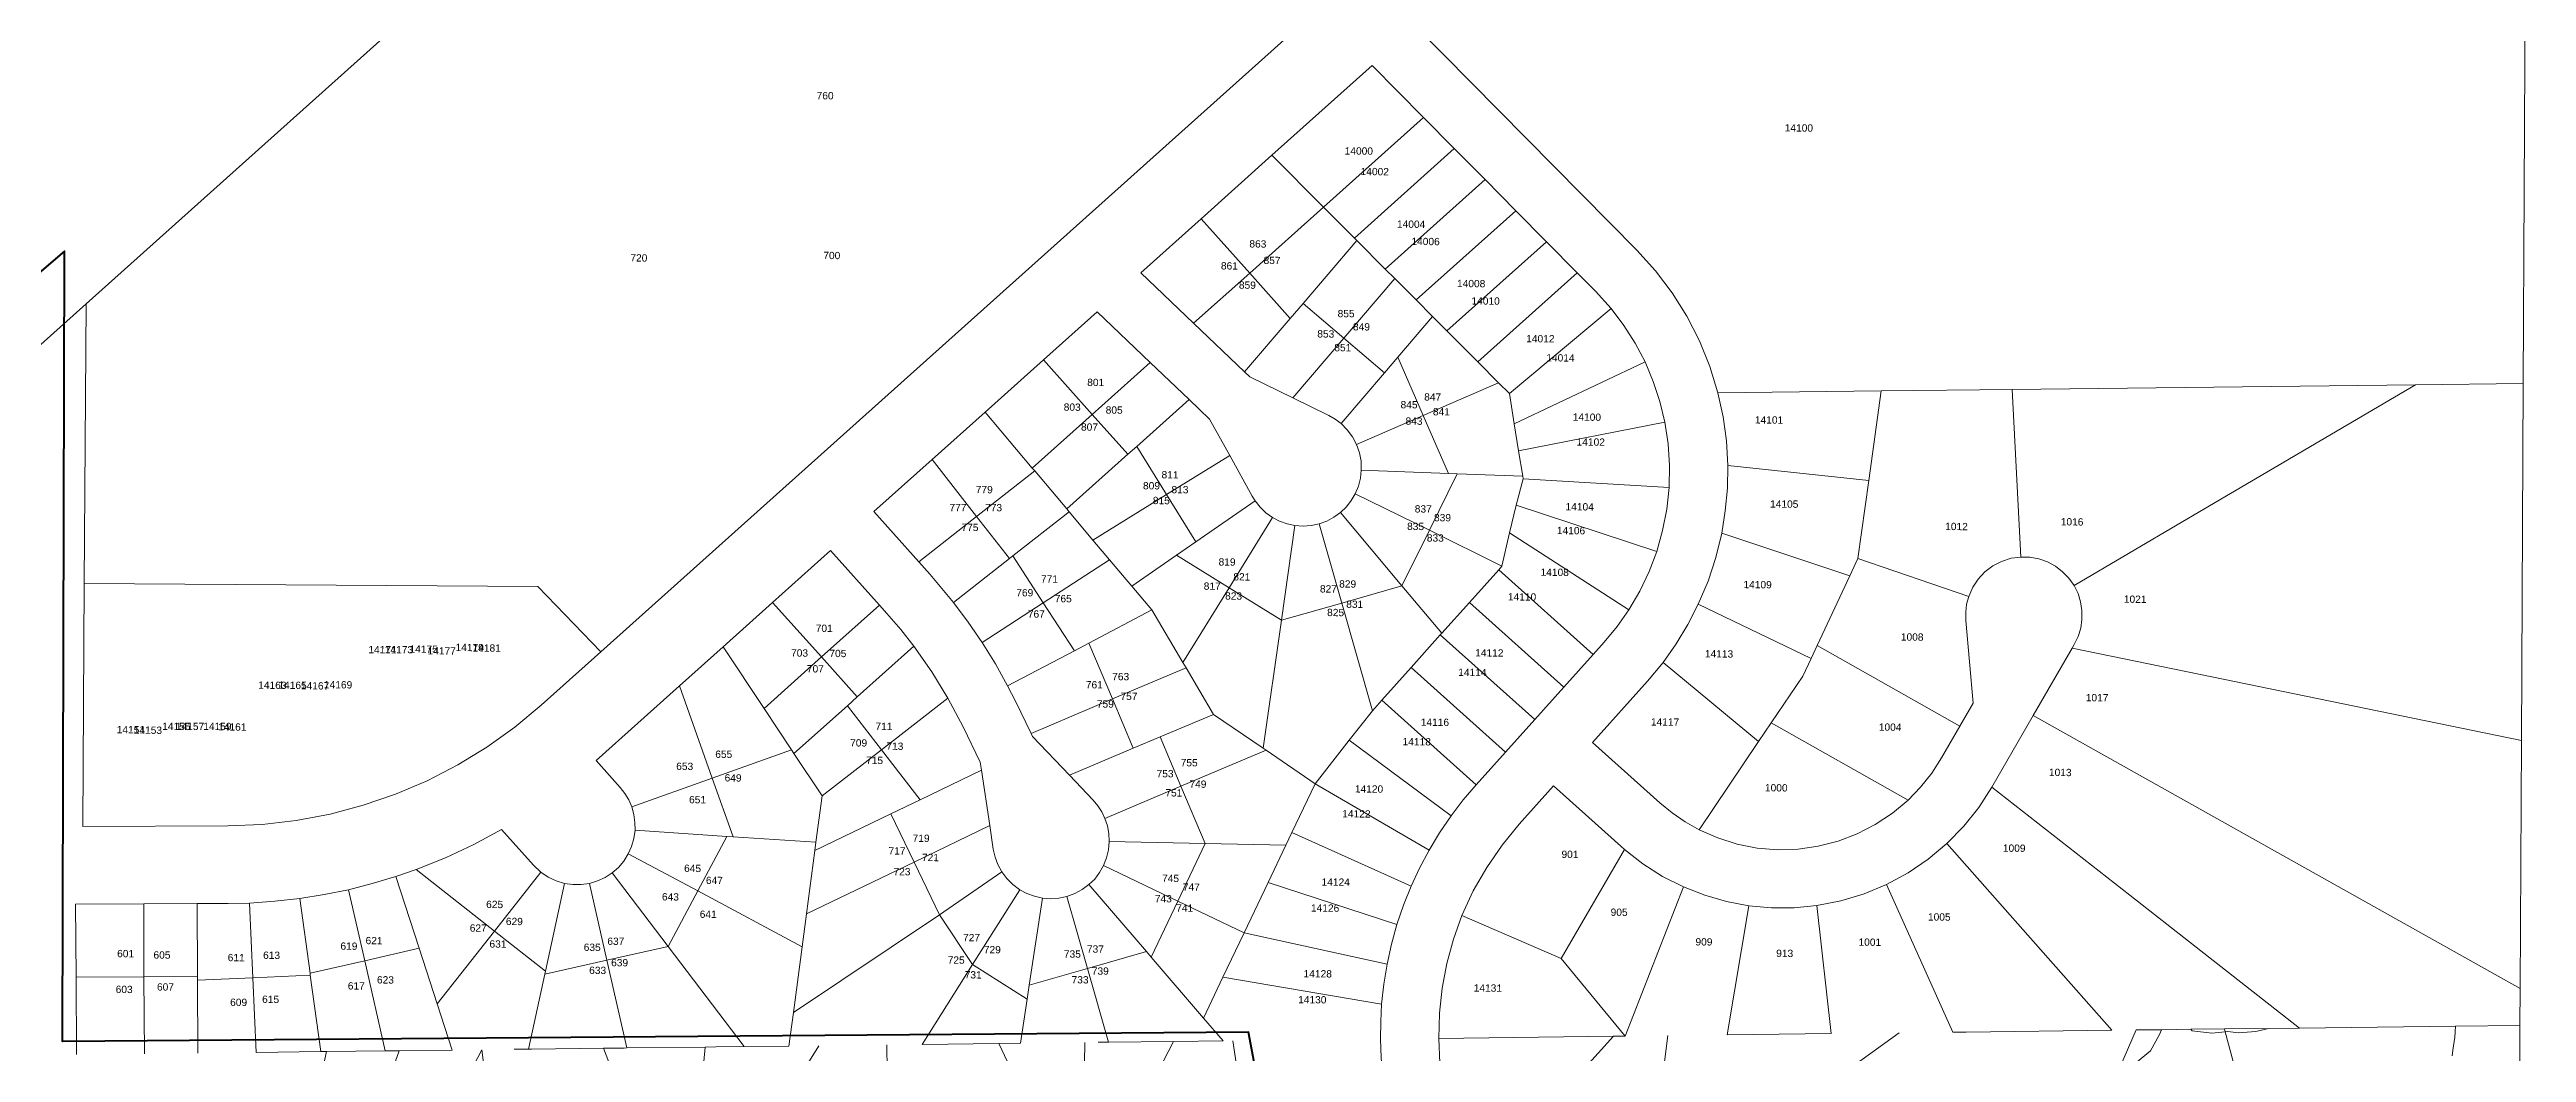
# Model space of a CAD drawing. Header units: feet. Extents: x 2808417 to 2820762, y 948624 to 970780.
# Drawn here: x 2814789 to 2817338, y 965582 to 966613 of the extents above; entities that cross this region are included whole.
import ezdxf
from ezdxf.enums import TextEntityAlignment as Align

# ---------------------------------------------------------------- set-up
doc = ezdxf.new("R2010")
doc.units = ezdxf.units.FT
doc.header["$LTSCALE"] = 0.015
doc.header["$MEASUREMENT"] = 0
doc.layers.add('Dakota County Addresses', color=7, linetype='Continuous')
doc.layers.add('Dakota County Parcels', color=7, linetype='Continuous')
doc.layers.add('WORK BOUNDARY', color=110, linetype='Continuous', lineweight=40)
doc.styles.add('Dimensions 100', font='arial.ttf')

# ---------------------------------------------------------------- blocks, each defined once
blk = doc.blocks.new('ACMAP_ANN_TEMPLATE_Dakota County Addresses')
at = {"layer": 'Dakota County Addresses', "style": 'Dimensions 100'}
blk.add_attdef('DakotaCountyAddress', text='', height=50, dxfattribs=at).set_placement((0, 0), align=Align.CENTER)

msp = doc.modelspace()

# ---------------------------------------------------------------- linework, layer by layer
at = {"layer": 'Dakota County Parcels', "lineweight": 5}
for p, q in [((2814826.2, 966352), (2815447.7, 966908.2)), ((2817334.4, 966270), (2817337.7, 966890)), ((2815356, 965994), (2816078.9, 966640.9)), ((2816194.6, 966637.1), (2816422.3, 966407)), ((2816046.6, 966504.7), (2816149.8, 966597)), ((2816149.8, 966597), (2816202.7, 966543.7)), ((2816099.7, 966451.5), (2816202.7, 966543.7)), ((2816202.7, 966543.7), (2816234.3, 966511.7)), ((2816131.4, 966419.6), (2816234.3, 966511.7)), ((2816234.3, 966511.7), (2816266, 966479.7)), ((2815973.7, 966439.4), (2816046.6, 966504.7)), ((2816046.6, 966504.7), (2816099.7, 966451.5)), ((2816163.2, 966387.7), (2816266, 966479.7)), ((2816266, 966479.7), (2816297.6, 966447.7)), ((2815911.5, 966383.7), (2815973.7, 966439.4)), ((2815973.7, 966439.4), (2816023.7, 966383.5)), ((2816023.7, 966383.5), (2816099.7, 966451.5)), ((2816099.7, 966451.5), (2816131.4, 966419.6)), ((2816195, 966355.9), (2816297.6, 966447.7)), ((2816297.6, 966447.7), (2816329.3, 966415.7)), ((2816078.7, 966352.3), (2816134.1, 966416.9)), ((2816131.4, 966419.6), (2816134.1, 966416.9)), ((2816134.1, 966416.9), (2816163.2, 966387.7)), ((2816226.7, 966324), (2816329.3, 966415.7)), ((2816329.3, 966415.7), (2816360.9, 966383.7)), ((2815911.5, 966383.7), (2815966, 966331.9)), ((2815966, 966331.9), (2816023.7, 966383.5)), ((2816023.7, 966383.5), (2816065.5, 966336.8)), ((2816163.2, 966387.7), (2816173, 966377.9)), ((2816258.5, 966292.1), (2816360.9, 966383.7)), ((2816360.9, 966383.7), (2816379.7, 966364.8)), ((2816120.5, 966316.5), (2816173, 966377.9)), ((2816173, 966377.9), (2816195, 966355.9)), ((2816395.8, 966347), (2816379.7, 966364.8)), ((2814824.3, 966064.3), (2814826.2, 966352)), ((2815811.5, 966294.3), (2815866.6, 966343.6)), ((2815866.6, 966343.6), (2815921.3, 966291.6)), ((2815966, 966331.9), (2816018.4, 966281.9)), ((2816018.4, 966281.9), (2816065.5, 966336.8)), ((2816065.5, 966336.8), (2816078.7, 966352.3)), ((2816078.7, 966352.3), (2816120.5, 966316.5)), ((2816176.3, 966297.1), (2816212, 966338.8)), ((2816195, 966355.9), (2816212, 966338.8)), ((2816212, 966338.8), (2816226.7, 966324)), ((2816291, 966259.5), (2816395.8, 966347)), ((2816068, 966255.2), (2816120.5, 966316.5)), ((2816120.5, 966316.5), (2816162.3, 966280.8)), ((2816226.7, 966324), (2816258.5, 966292.1)), ((2815751.4, 966240.5), (2815811.5, 966294.3)), ((2815811.5, 966294.3), (2815861.7, 966238.2)), ((2815861.7, 966238.2), (2815921.3, 966291.6)), ((2815921.3, 966291.6), (2815961.3, 966253.5)), ((2816018.4, 966281.9), (2816023.7, 966276.9)), ((2816117.7, 966228.8), (2816162.3, 966280.8)), ((2816162.3, 966280.8), (2816176.3, 966297.1)), ((2816176.3, 966297.1), (2816202.4, 966237.1)), ((2816258.5, 966292.1), (2816279.7, 966270.8)), ((2816296, 966228.5), (2816430.6, 966292.1)), ((2816023.7, 966276.9), (2816068, 966255.2)), ((2816068, 966255.2), (2816105, 966237.1)), ((2816202.4, 966237.1), (2816279.7, 966270.8)), ((2816279.7, 966270.8), (2816291, 966259.5)), ((2816291, 966259.5), (2816296, 966228.5)), ((2816505.5, 966260.5), (2816673.5, 966262.3)), ((2816660.8, 966170.1), (2816673.5, 966262.3)), ((2816673.5, 966262.3), (2816808.5, 966263.9)), ((2816808.5, 966263.9), (2817223.4, 966268.7)), ((2816808.5, 966263.9), (2816817.4, 966091.4)), ((2817223.4, 966268.7), (2817334.4, 966270)), ((2817332.5, 965902.6), (2817334.4, 966270)), ((2815696.8, 966191.6), (2815751.4, 966240.5)), ((2815751.4, 966240.5), (2815799.9, 966182.9)), ((2815799.9, 966182.9), (2815861.7, 966238.2)), ((2815861.7, 966238.2), (2815898.4, 966197.2)), ((2815907.4, 966205.3), (2815961.3, 966253.5)), ((2815961.3, 966253.5), (2815982.4, 966233.4)), ((2815982.4, 966233.4), (2816003.2, 966195.8)), ((2816133.7, 966207.2), (2816202.4, 966237.1)), ((2816202.4, 966237.1), (2816228.4, 966177.4)), ((2816300.5, 966200.8), (2816450.9, 966230.3)), ((2815898.4, 966197.2), (2815907.4, 966205.3)), ((2815907.4, 966205.3), (2815938.1, 966155.6)), ((2816296, 966228.5), (2816300.5, 966200.8)), ((2815637, 966138.2), (2815696.8, 966191.6)), ((2815696.8, 966191.6), (2815742.5, 966133.2)), ((2815742.5, 966133.2), (2815802.4, 966180)), ((2815799.9, 966182.9), (2815802.4, 966180)), ((2815802.4, 966180), (2815835.4, 966140.9)), ((2815835.4, 966140.9), (2815898.4, 966197.2)), ((2815938.1, 966155.6), (2816003.2, 966195.8)), ((2816003.2, 966195.8), (2816026.1, 966154.2)), ((2816138.6, 966180.9), (2816228.4, 966177.4)), ((2816300.5, 966200.8), (2816304.7, 966174.5)), ((2816515.8, 966185.6), (2816660.8, 966170.1)), ((2815862.4, 966108.7), (2815938.1, 966155.6)), ((2815938.1, 966155.6), (2815968.2, 966106.9)), ((2816026.1, 966154.2), (2816029.3, 966149.1)), ((2816132.4, 966156.6), (2816208.6, 966118.9)), ((2816208.6, 966118.9), (2816237.4, 966177.1)), ((2816228.4, 966177.4), (2816237.4, 966177.1)), ((2816237.4, 966177.1), (2816304.7, 966174.5)), ((2816297.9, 966144.9), (2816305.1, 966172)), ((2816305.1, 966172), (2816304.7, 966174.5)), ((2816304.7, 966174.5), (2816305.1, 966172)), ((2816305.1, 966172), (2816455.3, 966163)), ((2816649.7, 966089.9), (2816660.8, 966170.1)), ((2815637, 966138.2), (2815683.2, 966086.6)), ((2815683.2, 966086.6), (2815742.5, 966133.2)), ((2815742.5, 966133.2), (2815776.5, 966089.9)), ((2815780, 966092.6), (2815837.8, 966137.9)), ((2815835.4, 966140.9), (2815837.8, 966137.9)), ((2815837.8, 966137.9), (2815862.4, 966108.7)), ((2815968.2, 966106.9), (2816029.3, 966149.1)), ((2816002.5, 966059.8), (2816047.1, 966132.1)), ((2816117.2, 966137.2), (2816180.4, 966061.9)), ((2816291.2, 966116.2), (2816297.9, 966144.9)), ((2816297.9, 966144.9), (2816442.6, 966097.2)), ((2815862.4, 966108.7), (2815879.4, 966088.6)), ((2815948.4, 966093.2), (2815968.2, 966106.9)), ((2816056.4, 966026.5), (2816070.2, 966123.8)), ((2816095.1, 966125.5), (2816118.4, 966043.8)), ((2816180.4, 966061.9), (2816208.6, 966118.9)), ((2816208.6, 966118.9), (2816283.3, 966082)), ((2816283.3, 966082), (2816291.2, 966116.2)), ((2816291.2, 966116.2), (2816414, 966037.2)), ((2816509.5, 966115.9), (2816641.3, 966072)), ((2815532.7, 966044.8), (2815592.3, 966098.2)), ((2815592.3, 966098.2), (2815642.7, 966041.9)), ((2815683.2, 966086.6), (2815695, 966073.3)), ((2815719, 966044.8), (2815776.5, 966089.9)), ((2815776.5, 966089.9), (2815780, 966092.6)), ((2815780, 966092.6), (2815811.3, 966044.4)), ((2815811.3, 966044.4), (2815879.4, 966088.6)), ((2815879.4, 966088.6), (2815902.4, 966061.3)), ((2815902.4, 966061.3), (2815948.4, 966093.2)), ((2815948.4, 966093.2), (2816002.5, 966059.8)), ((2816250, 966044.8), (2816280, 966078.3)), ((2816280, 966078.3), (2816283.3, 966082)), ((2816280, 966078.3), (2816377.1, 965991.2)), ((2816641.3, 966072), (2816649.7, 966089.9)), ((2816649.7, 966089.9), (2816763.7, 966050.9)), ((2814822.7, 965814.3), (2814824.3, 966064.3)), ((2814824.3, 966064.3), (2815291.2, 966061.2)), ((2815291.2, 966061.2), (2815356, 965994)), ((2815719, 966044.8), (2815695, 966073.3)), ((2815922.9, 966037), (2815902.4, 966061.3)), ((2815955, 965982.8), (2816002.5, 966059.8)), ((2816002.5, 966059.8), (2816056.4, 966026.5)), ((2816118.4, 966043.8), (2816180.4, 966061.9)), ((2816180.4, 966061.9), (2816221.4, 966013)), ((2816607.7, 966000.5), (2816641.3, 966072)), ((2815481.7, 965999.2), (2815532.7, 966044.8)), ((2815532.7, 966044.8), (2815583.1, 965988.6)), ((2815583.1, 965988.6), (2815642.7, 966041.9)), ((2815642.7, 966041.9), (2815650.3, 966033.3)), ((2815748.4, 966003.6), (2815811.3, 966044.4)), ((2815811.3, 966044.4), (2815843.3, 965995.1)), ((2815858.2, 966002.9), (2815922.9, 966037)), ((2815922.9, 966037), (2815955, 965982.8)), ((2816037.7, 965894.7), (2816056.4, 966026.5)), ((2816056.4, 966026.5), (2816118.4, 966043.8)), ((2816118.4, 966043.8), (2816150, 965933.3)), ((2816221.4, 966013), (2816250, 966044.8)), ((2816250, 966044.8), (2816347.1, 965957.7)), ((2816485.4, 966042.8), (2816601.4, 965986.9)), ((2816760.7, 966026.3), (2816768.2, 965941)), ((2815843.3, 965995.1), (2815858.2, 966002.9)), ((2815858.2, 966002.9), (2815882.5, 965945.4)), ((2816189.9, 965977.8), (2816219.9, 966011.3)), ((2816219.9, 966011.3), (2816221.4, 966013)), ((2816219.9, 966011.3), (2816317, 965924.2)), ((2816377.1, 965991.2), (2816388.5, 966003.8)), ((2816601.4, 965986.9), (2816607.7, 966000.5)), ((2816607.7, 966000.5), (2816754.7, 965917.6)), ((2816870.2, 965997.6), (2816872.4, 966001.5)), ((2815294.6, 965939.1), (2815356, 965994)), ((2815436.7, 965958.9), (2815481.7, 965999.2)), ((2815481.7, 965999.2), (2815523.9, 965935.6)), ((2815523.9, 965935.6), (2815583.1, 965988.6)), ((2815583.1, 965988.6), (2815619.7, 965947.6)), ((2815619.7, 965947.6), (2815678, 965999.7)), ((2815774.6, 965958.9), (2815843.3, 965995.1)), ((2815882.5, 965945.4), (2815958.2, 965977.3)), ((2815955, 965982.8), (2815958.2, 965977.3)), ((2815958.2, 965977.3), (2815986.5, 965929.6)), ((2816159.8, 965944.3), (2816189.9, 965977.8)), ((2816189.9, 965977.8), (2816287, 965890.7)), ((2816347.1, 965957.7), (2816377.1, 965991.2)), ((2816433.1, 965963.7), (2816449.1, 965983)), ((2816449.1, 965983), (2816547.5, 965901.7)), ((2816592.9, 965968.8), (2816601.4, 965986.9)), ((2816830.2, 965928.3), (2816870.2, 965997.6)), ((2815351, 965882.2), (2815436.7, 965958.9)), ((2815436.7, 965958.9), (2815470.6, 965864)), ((2815782.6, 965943.2), (2815774.6, 965958.9)), ((2816317, 965924.2), (2816347.1, 965957.7)), ((2816376.6, 965900.7), (2816433.1, 965963.7)), ((2816560.4, 965920.7), (2816592.9, 965968.8)), ((2815523.9, 965935.6), (2815552.1, 965893.1)), ((2815554.6, 965889.3), (2815609.6, 965938.5)), ((2815609.6, 965938.5), (2815619.7, 965947.6)), ((2815609.6, 965938.5), (2815644.9, 965893.1)), ((2815644.9, 965893.1), (2815713.2, 965946.1)), ((2815728.7, 965916.9), (2815713.2, 965946.1)), ((2815782.6, 965943.2), (2815798.8, 965910)), ((2815798.8, 965910), (2815882.5, 965945.4)), ((2815882.5, 965945.4), (2815903.9, 965894.7)), ((2815931.6, 965906.4), (2815986.5, 965929.6)), ((2815986.5, 965929.6), (2816037.7, 965894.7)), ((2816126.2, 965903.1), (2816150, 965933.3)), ((2816150, 965933.3), (2816159.8, 965944.3)), ((2816159.8, 965944.3), (2816256.9, 965857.2)), ((2816287, 965890.7), (2816317, 965924.2)), ((2816754.7, 965917.6), (2816768.2, 965941)), ((2816787.6, 965854.7), (2816830.2, 965928.3)), ((2815728.7, 965916.9), (2815746.4, 965880.5)), ((2815798.8, 965910), (2815800.3, 965906.8)), ((2815800.3, 965906.8), (2815838.2, 965866.9)), ((2815903.9, 965894.7), (2815931.6, 965906.4)), ((2815931.6, 965906.4), (2815953, 965855.7)), ((2816091.1, 965858.2), (2816126.2, 965903.1)), ((2816126.2, 965903.1), (2816231, 965825.2)), ((2816376.6, 965900.7), (2816445.8, 965838.6)), ((2816486.2, 965810.9), (2816547.5, 965901.7)), ((2816547.5, 965901.7), (2816560.4, 965920.7)), ((2816560.4, 965920.7), (2816701.3, 965841.3)), ((2816735.7, 965884.7), (2816754.7, 965917.6)), ((2817331.1, 965647.6), (2817332.5, 965902.6)), ((2815351, 965882.2), (2815375.9, 965854.3)), ((2815470.6, 965864), (2815552.1, 965893.1)), ((2815552.1, 965893.1), (2815554.6, 965889.3)), ((2815554.6, 965889.3), (2815583.6, 965845.6)), ((2815583.6, 965845.6), (2815644.9, 965893.1)), ((2815644.9, 965893.1), (2815684.6, 965841.8)), ((2815746.4, 965880.5), (2815747.7, 965872.1)), ((2815838.2, 965866.9), (2815903.9, 965894.7)), ((2815953, 965855.7), (2816040.5, 965892.7)), ((2816037.7, 965894.7), (2816040.5, 965892.7)), ((2816040.5, 965892.7), (2816091.1, 965858.2)), ((2816256.9, 965857.2), (2816287, 965890.7)), ((2815387.7, 965834.4), (2815470.6, 965864)), ((2815470.6, 965864), (2815492.1, 965803.6)), ((2815684.6, 965841.8), (2815747.7, 965872.1)), ((2815747.7, 965872.1), (2815756.2, 965815.2)), ((2815838.2, 965866.9), (2815862.7, 965841.2)), ((2815874.7, 965822.6), (2815953, 965855.7)), ((2815953, 965855.7), (2815977.9, 965796.7)), ((2816067.2, 965808.1), (2816091.1, 965858.2)), ((2816091.1, 965858.2), (2816208.3, 965789.8)), ((2816301.1, 965816.6), (2816336.5, 965856)), ((2816336.5, 965856), (2816405.7, 965793.9)), ((2815576.2, 965789.6), (2815654.4, 965827.2)), ((2815577.3, 965798), (2815583.6, 965845.6)), ((2815654.4, 965827.2), (2815684.6, 965841.8)), ((2815654.4, 965827.2), (2815678.3, 965777.7)), ((2814822.7, 965814.3), (2814972.1, 965815)), ((2815253.5, 965811.1), (2815286.5, 965774.3)), ((2815391.1, 965810.3), (2815485.6, 965804.1)), ((2815455.6, 965747.9), (2815485.6, 965804.1)), ((2815485.6, 965804.1), (2815492.1, 965803.6)), ((2815492.1, 965803.6), (2815577.3, 965798)), ((2815576.2, 965789.6), (2815577.3, 965798)), ((2815678.3, 965777.7), (2815756.2, 965815.2)), ((2815756.2, 965815.2), (2815759.8, 965791)), ((2815879.2, 965798.7), (2815977.9, 965796.7)), ((2815949.8, 965737.4), (2815977.9, 965796.7)), ((2815977.9, 965796.7), (2816060.9, 965795.1)), ((2816060.9, 965795.1), (2816067.2, 965808.1)), ((2816067.2, 965808.1), (2816189.8, 965752.7)), ((2815286.5, 965774.3), (2815294.1, 965767.1)), ((2815384.1, 965786), (2815455.6, 965747.9)), ((2815567.5, 965724.4), (2815576.2, 965789.6)), ((2815567.5, 965724.4), (2815678.3, 965777.7)), ((2815678.3, 965777.7), (2815704.4, 965723.3)), ((2815873.3, 965774), (2815949.8, 965737.4)), ((2816042.7, 965756.7), (2816060.9, 965795.1)), ((2816344.3, 965678.6), (2816409.5, 965790.6)), ((2816405.7, 965793.9), (2816409.5, 965790.6)), ((2815096.2, 965749.2), (2815112.9, 965676.1)), ((2815145, 965762.7), (2815165.9, 965770)), ((2815145, 965762.7), (2815169, 965689)), ((2815165.9, 965770), (2815246.5, 965706.6)), ((2815246.5, 965706.6), (2815294.1, 965767.1)), ((2815298.9, 965665.4), (2815318.5, 965755.6)), ((2815344.4, 965755.7), (2815362.2, 965676.7)), ((2815367.5, 965766.5), (2815425.1, 965690.8)), ((2815425.1, 965690.8), (2815455.6, 965747.9)), ((2815563, 965690.4), (2815455.6, 965747.9)), ((2815704.4, 965723.3), (2815768.6, 965767.6)), ((2815738.5, 965672.3), (2815787.1, 965749.2)), ((2815858.3, 965754.4), (2815917.5, 965685.5)), ((2816017.9, 965704.8), (2816042.7, 965756.7)), ((2816042.7, 965756.7), (2816175.3, 965713.3)), ((2816410.2, 965598.6), (2816470.2, 965752)), ((2816679.2, 965754.5), (2816747.2, 965602.6)), ((2814815.4, 965734.3), (2814885.4, 965734.6)), ((2814815.8, 965659.3), (2814815.4, 965734.3)), ((2814885.4, 965734.6), (2814940.4, 965734.9)), ((2814885.7, 965659.6), (2814885.4, 965734.6)), ((2814940.4, 965734.9), (2814972.4, 965735)), ((2814940.7, 965659.9), (2814940.4, 965734.9)), ((2814972.4, 965735), (2814994.4, 965735.5)), ((2814997.8, 965658.6), (2814994.4, 965735.5)), ((2815046.2, 965740.2), (2815056.6, 965663.3)), ((2815704.4, 965723.3), (2815554.1, 965623)), ((2815563, 965690.4), (2815567.5, 965724.4)), ((2815704.4, 965723.3), (2815738.5, 965672.3)), ((2815796.9, 965651.1), (2815810.3, 965740.6)), ((2815835.6, 965742.2), (2815856.8, 965668.2)), ((2815922.3, 965679.9), (2815949.8, 965737.4)), ((2815949.8, 965737.4), (2816017.9, 965704.8)), ((2816242.2, 965722.5), (2816344.3, 965678.6)), ((2816515.2, 965599.9), (2816537.5, 965732.7)), ((2816607.5, 965732.8), (2816622.2, 965601.2)), ((2815246.5, 965706.6), (2815187.6, 965631.8)), ((2815246.5, 965706.6), (2815298.9, 965665.4)), ((2815996.2, 965659.2), (2816017.9, 965704.8)), ((2816017.9, 965704.8), (2816165.1, 965672.5)), ((2815056.6, 965663.3), (2815112.9, 965676.1)), ((2815112.9, 965676.1), (2815169, 965689)), ((2815112.9, 965676.1), (2815134.1, 965583.4)), ((2815169, 965689), (2815187.6, 965631.8)), ((2815298.3, 965662.3), (2815362.2, 965676.7)), ((2815362.2, 965676.7), (2815425.1, 965690.8)), ((2815362.2, 965676.7), (2815382.5, 965586.4)), ((2815425.1, 965690.8), (2815503.5, 965587.8)), ((2815554.1, 965623), (2815563, 965690.4)), ((2815686.5, 965590), (2815738.5, 965672.3)), ((2815794.8, 965636.7), (2815738.5, 965672.3)), ((2815856.8, 965668.2), (2815917.5, 965685.5)), ((2815917.5, 965685.5), (2815922.3, 965679.9)), ((2815922.3, 965679.9), (2815976.2, 965617.2)), ((2816344.3, 965678.6), (2816410.2, 965598.6)), ((2814815.8, 965659.3), (2814885.7, 965659.6)), ((2814816.1, 965579.6), (2814815.8, 965659.3)), ((2814885.7, 965659.6), (2814940.7, 965659.9)), ((2814885.7, 965659.6), (2814886.1, 965580.4)), ((2814940.8, 965656.1), (2814940.7, 965659.9)), ((2814940.8, 965656.1), (2814997.8, 965658.6)), ((2814941.1, 965581.1), (2814940.8, 965656.1)), ((2814997.8, 965658.6), (2815056.9, 965661.2)), ((2814997.8, 965658.6), (2815001.1, 965581.8)), ((2815056.6, 965663.3), (2815056.9, 965661.2)), ((2815056.9, 965661.2), (2815067.6, 965582.6)), ((2815281.5, 965585.2), (2815298.3, 965662.3)), ((2815298.3, 965662.3), (2815298.9, 965665.4)), ((2815794.8, 965636.7), (2815796.9, 965651.1)), ((2815796.9, 965651.1), (2815856.8, 965668.2)), ((2815856.8, 965668.2), (2815878.4, 965592.3)), ((2815976.2, 965617.2), (2815996.2, 965659.2)), ((2815996.2, 965659.2), (2816159.5, 965631.4)), ((2817330.9, 965609.6), (2817331.1, 965647.6)), ((2815187.6, 965631.8), (2815203, 965584.2)), ((2815549.5, 965588.4), (2815554.1, 965623)), ((2815787.9, 965591.2), (2815794.8, 965636.7)), ((2815867.7, 965592.2), (2815878.4, 965592.3)), ((2815878.4, 965592.3), (2815945.2, 965593.1)), ((2815878.7, 965464.8), (2815945.2, 965593.1)), ((2815945.2, 965593.1), (2815996.4, 965593.7)), ((2815976.2, 965617.2), (2815996.4, 965593.7)), ((2816006.3, 965593.8), (2816013.9, 965543.5)), ((2816218.3, 965596.3), (2816398.1, 965598.5)), ((2816329.2, 965522.4), (2816398.1, 965598.5)), ((2816398.1, 965598.5), (2816410.2, 965598.6)), ((2816437.9, 965473.4), (2816454.2, 965599.1)), ((2816479, 965448.9), (2816692, 965602)), ((2816515.2, 965599.9), (2816622.2, 965601.2)), ((2816950.8, 965583.6), (2816960.1, 965600.1)), ((2816993.6, 965604), (2817014, 965601.5)), ((2817030.4, 965603.3), (2817041.4, 965602.1)), ((2817041.4, 965602.1), (2817059.2, 965603.3)), ((2817264, 965597.4), (2817261.8, 965584)), ((2817264.2, 965602.6), (2817264, 965597.4)), ((2817264.3, 965603.5), (2817264.2, 965602.6)), ((2817264.8, 965608.8), (2817264.3, 965603.5)), ((2817331.2, 965511.1), (2817330.9, 965609.6)), ((2815001.1, 965581.8), (2815067.6, 965582.6)), ((2815050.9, 965476.6), (2815073.4, 965582.7)), ((2815067.6, 965582.6), (2815073.4, 965582.7)), ((2815073.4, 965582.7), (2815134.1, 965583.4)), ((2815103.4, 965457.3), (2815148.4, 965583.6)), ((2815134.1, 965583.4), (2815148.4, 965583.6)), ((2815148.4, 965583.6), (2815203, 965584.2)), ((2815157.4, 965438.2), (2815233.4, 965584.6)), ((2815233.4, 965584.6), (2815237.2, 965555)), ((2815266.8, 965585), (2815281.5, 965585.2)), ((2815281.5, 965585.2), (2815284.7, 965585.2)), ((2815284.7, 965585.2), (2815358.5, 965586.1)), ((2815358.5, 965586.1), (2815380, 965586.3)), ((2815358.5, 965586.1), (2815390.3, 965503.9)), ((2815380, 965586.3), (2815382.5, 965586.4)), ((2815382.5, 965586.4), (2815463.4, 965587.3)), ((2815455, 965497.8), (2815463.4, 965587.3)), ((2815463.4, 965587.3), (2815474.1, 965587.5)), ((2815474.1, 965587.5), (2815503.5, 965587.8)), ((2815503.5, 965587.8), (2815549.5, 965588.4)), ((2815519.8, 965491.7), (2815580.3, 965588.7)), ((2815650.7, 965562.9), (2815650.3, 965589.6)), ((2815686.5, 965590), (2815765.4, 965590.9)), ((2815765.4, 965590.9), (2815787.9, 965591.2)), ((2815765.4, 965590.9), (2815825.2, 965465.7)), ((2815852, 965471.5), (2815854, 965592)), ((2816935.2, 965570.7), (2816950.8, 965583.6)), ((2817261.8, 965584), (2817261.2, 965578.2))]:
    msp.add_line(p, q, dxfattribs=at)
for points in [[(2816505.5, 966260.5), (2816497.2, 966287.6), (2816486.6, 966313.9), (2816473.7, 966339.2), (2816458.6, 966363.3), (2816441.4, 966385.9), (2816422.3, 966407)], [(2814772.6, 966304), (2814779.5, 966310.2), (2814826.2, 966352)], [(2816430.6, 966292.1), (2816420.5, 966311.3), (2816408.9, 966329.6), (2816395.8, 966347)], [(2816450.9, 966230.3), (2816445.8, 966251.4), (2816439, 966272.1), (2816430.6, 966292.1)], [(2816515.8, 966185.6), (2816514.3, 966210.8), (2816510.9, 966235.8), (2816505.5, 966260.5)], [(2816872.2, 966062), (2816984.2, 966127.9), (2817223.4, 966268.7)], [(2816117.7, 966228.8), (2816111.6, 966233.3), (2816105, 966237.1)], [(2816455.3, 966163), (2816455.7, 966185.5), (2816454.3, 966208), (2816450.9, 966230.3)], [(2816133.7, 966207.2), (2816129.4, 966215.1), (2816124.1, 966222.4), (2816117.7, 966228.8)], [(2816138.6, 966180.9), (2816138.3, 966189.9), (2816136.6, 966198.7), (2816133.7, 966207.2)], [(2816132.4, 966156.6), (2816135.6, 966164.4), (2816137.7, 966172.5), (2816138.6, 966180.9)], [(2816509.5, 966115.9), (2816513.2, 966139), (2816515.3, 966162.3), (2816515.8, 966185.6)], [(2816117.2, 966137.2), (2816123.2, 966143), (2816128.3, 966149.5), (2816132.4, 966156.6)], [(2816442.6, 966097.2), (2816448.7, 966118.7), (2816452.9, 966140.7), (2816455.3, 966163)], [(2816029.3, 966149.1), (2816034.5, 966142.6), (2816040.4, 966137), (2816047.1, 966132.1)], [(2816047.1, 966132.1), (2816054.4, 966128.3), (2816062.2, 966125.5), (2816070.2, 966123.8)], [(2816095.1, 966125.5), (2816103, 966128.4), (2816110.4, 966132.3), (2816117.2, 966137.2)], [(2816070.2, 966123.8), (2816078.6, 966123.2), (2816086.9, 966123.8), (2816095.1, 966125.5)], [(2816485.4, 966042.8), (2816495.4, 966066.5), (2816503.4, 966090.9), (2816509.5, 966115.9)], [(2816414, 966037.2), (2816425.2, 966056.4), (2816434.7, 966076.4), (2816442.6, 966097.2)], [(2816817.4, 966091.4), (2816807.3, 966090.1), (2816797.6, 966087), (2816788.5, 966082.3), (2816780.4, 966076.2), (2816773.4, 966068.8), (2816767.8, 966060.3), (2816763.7, 966050.9)], [(2816872.2, 966062), (2816866.8, 966069.6), (2816860.4, 966076.3), (2816852.9, 966082), (2816844.7, 966086.4), (2816835.9, 966089.5), (2816826.7, 966091.2), (2816817.4, 966091.4)], [(2816872.4, 966001.5), (2816876.4, 966009.7), (2816879, 966018.3), (2816880.3, 966027.3), (2816880.3, 966036.3), (2816878.9, 966045.2), (2816876.2, 966053.8), (2816872.2, 966062)], [(2815678, 965999.7), (2815664.5, 966016.8), (2815650.3, 966033.3)], [(2815748.4, 966003.6), (2815734.1, 966024.5), (2815719, 966044.8)], [(2816388.5, 966003.8), (2816401.9, 966020), (2816414, 966037.2)], [(2816449.1, 965983), (2816462.6, 966002), (2816474.8, 966022), (2816485.4, 966042.8)], [(2816763.7, 966050.9), (2816761.6, 966042.9), (2816760.6, 966034.6), (2816760.7, 966026.3)], [(2815774.6, 965958.9), (2815762, 965981.5), (2815748.4, 966003.6)], [(2815713.2, 965946.1), (2815696.4, 965973.4), (2815678, 965999.7)], [(2816870.2, 965997.6), (2817000.4, 965970.8), (2817332.5, 965902.6)], [(2814972.1, 965815), (2815007.4, 965816.4), (2815042.4, 965820.4), (2815077.2, 965827), (2815111.3, 965836), (2815144.7, 965847.5), (2815177.2, 965861.3), (2815208.6, 965877.5), (2815238.7, 965895.9), (2815267.4, 965916.5), (2815294.6, 965939.1)], [(2816830.2, 965928.3), (2816970.6, 965849.6), (2817331.1, 965647.6)], [(2816701.3, 965841.3), (2816714.1, 965854.6), (2816725.6, 965869.2), (2816735.7, 965884.7)], [(2815387.7, 965834.4), (2815384.6, 965841.5), (2815380.7, 965848.2), (2815375.9, 965854.3)], [(2816256.9, 965857.2), (2816243.5, 965841.5), (2816231, 965825.2)], [(2816741.3, 965796.6), (2816758.6, 965814.4), (2816774.1, 965833.8), (2816787.6, 965854.7)], [(2816787.6, 965854.7), (2816929.4, 965743.7), (2817104.1, 965606.9)], [(2815391.1, 965810.3), (2815391, 965818.5), (2815389.9, 965826.6), (2815387.7, 965834.4)], [(2815874.7, 965822.6), (2815871.5, 965829.3), (2815867.4, 965835.5), (2815862.7, 965841.2)], [(2815879.2, 965798.7), (2815878.8, 965806.9), (2815877.3, 965814.9), (2815874.7, 965822.6)], [(2816231, 965825.2), (2816219.2, 965807.8), (2816208.3, 965789.8)], [(2816445.8, 965838.6), (2816458.4, 965828.2), (2816471.9, 965818.9), (2816486.2, 965810.9)], [(2816486.2, 965810.9), (2816505.4, 965802.4), (2816525.5, 965796.1), (2816546.1, 965792), (2816567.1, 965790.3), (2816588.1, 965790.9), (2816608.9, 965793.9), (2816629.3, 965799.1), (2816648.9, 965806.6), (2816667.6, 965816.2), (2816685.1, 965827.8), (2816701.3, 965841.3)], [(2815165.9, 965770), (2815195.9, 965782), (2815225.1, 965795.7), (2815253.5, 965811.1)], [(2815384.1, 965786), (2815387.6, 965793.8), (2815389.9, 965801.9), (2815391.1, 965810.3)], [(2815873.3, 965774), (2815876.4, 965781.9), (2815878.4, 965790.2), (2815879.2, 965798.7)], [(2816301.1, 965816.6), (2816283.4, 965795.1), (2816267.6, 965772.1), (2816253.8, 965747.9), (2816242.2, 965722.5)], [(2816679.2, 965754.5), (2816701.3, 965766.4), (2816722, 965780.5), (2816741.3, 965796.6)], [(2816741.3, 965796.6), (2816845.5, 965678.8), (2816911.1, 965604.6)], [(2815367.5, 965766.5), (2815374, 965772.2), (2815379.5, 965778.7), (2815384.1, 965786)], [(2815759.8, 965791), (2815761.7, 965782.8), (2815764.6, 965775), (2815768.6, 965767.6)], [(2815858.3, 965754.4), (2815864.2, 965760.2), (2815869.2, 965766.8), (2815873.3, 965774)], [(2816208.3, 965789.8), (2816198.6, 965771.5), (2816189.8, 965752.7)], [(2816409.5, 965790.6), (2816428.4, 965775.8), (2816448.7, 965762.9), (2816470.2, 965752)], [(2815046.2, 965740.2), (2815071.3, 965744.2), (2815096.2, 965749.2)], [(2815096.2, 965749.2), (2815120.7, 965755.5), (2815145, 965762.7)], [(2815294.1, 965767.1), (2815301.6, 965762.1), (2815309.8, 965758.2), (2815318.5, 965755.6)], [(2815318.5, 965755.6), (2815327.1, 965754.4), (2815335.8, 965754.5), (2815344.4, 965755.7)], [(2815344.4, 965755.7), (2815352.6, 965758.2), (2815360.4, 965761.8), (2815367.5, 965766.5)], [(2815768.6, 965767.6), (2815773.8, 965760.6), (2815780.1, 965754.4), (2815787.1, 965749.2)], [(2815787.1, 965749.2), (2815794.4, 965745.3), (2815802.2, 965742.4), (2815810.3, 965740.6)], [(2815835.6, 965742.2), (2815843.7, 965745.2), (2815851.3, 965749.3), (2815858.3, 965754.4)], [(2816189.8, 965752.7), (2816182, 965733.2), (2816175.3, 965713.3)], [(2816470.2, 965752), (2816492, 965743.5), (2816514.5, 965737), (2816537.5, 965732.7)], [(2816607.5, 965732.8), (2816632.1, 965737.6), (2816656.1, 965744.9), (2816679.2, 965754.5)], [(2814994.4, 965735.5), (2815020.3, 965737.3), (2815046.2, 965740.2)], [(2815810.3, 965740.6), (2815818.8, 965739.9), (2815827.3, 965740.5), (2815835.6, 965742.2)], [(2816242.2, 965722.5), (2816233.4, 965698.2), (2816226.6, 965673.3), (2816221.8, 965647.9), (2816219, 965622.2), (2816218.3, 965596.3)], [(2816537.5, 965732.7), (2816560.8, 965730.5), (2816584.2, 965730.5), (2816607.5, 965732.8)], [(2816175.3, 965713.3), (2816169.6, 965693.1), (2816165.1, 965672.5)], [(2816165.1, 965672.5), (2816161.8, 965652.1), (2816159.5, 965631.4)], [(2816159.5, 965631.4), (2816158.5, 965613.5), (2816158.3, 965595.6)], [(2816158.3, 965595.6), (2816158.9, 965576.6), (2816160.4, 965557.6)], [(2816218.3, 965596.3), (2816219.4, 965570.7), (2816222.3, 965545.2), (2816226.8, 965519.9), (2816233, 965495)], [(2816747.2, 965602.6), (2816747.2, 965602.6), (2816761, 965602.8), (2816911.1, 965604.6)], [(2816835.7, 965371.8), (2816868.8, 965448.8), (2816880.3, 965475.5), (2816894.5, 965508.6), (2816910.2, 965544.9), (2816919.3, 965566.2), (2816936, 965604.9)], [(2816936, 965604.9), (2816962, 965605.2), (2816992.4, 965605.6), (2817027, 965606)], [(2816960.1, 965600.1), (2816962, 965605.2), (2816962, 965605.2)], [(2816992.4, 965605.6), (2816992.4, 965605.6), (2816993.6, 965604)], [(2817014, 965601.5), (2817027.8, 965603), (2817030.4, 965603.3)], [(2817027, 965606), (2817072.1, 965606.5), (2817104.1, 965606.9)], [(2817027, 965606), (2817027.8, 965603), (2817069.3, 965449.1), (2817110.1, 965297.6)], [(2817059.2, 965603.3), (2817072.1, 965606.5), (2817072.1, 965606.5)], [(2817104.1, 965606.9), (2817264.8, 965608.8), (2817330.9, 965609.6)]]:
    msp.add_lwpolyline(points, dxfattribs=at)
at = {"layer": 'WORK BOUNDARY', "ltscale": 50, "flags": 128}
msp.add_lwpolyline([(2814379.4, 963195.7), (2814811.2, 962994.8), (2814811.7, 963535), (2814983.4, 963533.3), (2815202.7, 963693.3), (2815438.1, 963864.9), (2816047.2, 964753.8), (2816123, 964890.8), (2816170, 964866.4), (2816239.1, 964980.1), (2816232.6, 965048), (2816087.9, 965122.7), (2816002.5, 965156.8), (2816061.7, 965395.4), (2816022.5, 965602.6), (2814801.8, 965593.2), (2814803.9, 966406.1), (2814093.6, 965798.1)], dxfattribs=at)

# ---------------------------------------------------------------- block references
at = {"layer": 'Dakota County Addresses', "lineweight": 5, "xscale": 0.15, "yscale": 0.15, "zscale": 0.15, "rotation": 359.5015230000861}
for p, values in [((2815586.7, 966562.3), {'DakotaCountyAddress': '760'}), ((2815586.7, 966562.3), {'DakotaCountyAddress': '760'}), ((2815586.7, 966562.3), {'DakotaCountyAddress': '760'}), ((2815586.7, 966562.3), {'DakotaCountyAddress': '760'}), ((2815586.7, 966562.3), {'DakotaCountyAddress': '760'}), ((2815586.7, 966562.3), {'DakotaCountyAddress': '760'}), ((2815586.7, 966562.3), {'DakotaCountyAddress': '760'}), ((2815586.7, 966562.3), {'DakotaCountyAddress': '760'}), ((2815586.7, 966562.3), {'DakotaCountyAddress': '760'}), ((2815586.7, 966562.3), {'DakotaCountyAddress': '760'}), ((2815586.7, 966562.3), {'DakotaCountyAddress': '760'}), ((2815586.7, 966562.3), {'DakotaCountyAddress': '760'}), ((2815586.7, 966562.3), {'DakotaCountyAddress': '760'}), ((2815586.7, 966562.3), {'DakotaCountyAddress': '760'}), ((2815586.7, 966562.3), {'DakotaCountyAddress': '760'}), ((2815586.7, 966562.3), {'DakotaCountyAddress': '760'}), ((2815586.7, 966562.3), {'DakotaCountyAddress': '760'}), ((2815586.7, 966562.3), {'DakotaCountyAddress': '760'}), ((2815586.7, 966562.3), {'DakotaCountyAddress': '760'}), ((2815586.7, 966562.3), {'DakotaCountyAddress': '760'}), ((2815586.7, 966562.3), {'DakotaCountyAddress': '760'}), ((2815586.7, 966562.3), {'DakotaCountyAddress': '760'}), ((2815586.7, 966562.3), {'DakotaCountyAddress': '760'}), ((2815586.7, 966562.3), {'DakotaCountyAddress': '760'}), ((2815586.7, 966562.3), {'DakotaCountyAddress': '760'}), ((2815586.7, 966562.3), {'DakotaCountyAddress': '760'}), ((2815586.7, 966562.3), {'DakotaCountyAddress': '760'}), ((2815586.7, 966562.3), {'DakotaCountyAddress': '760'}), ((2815586.7, 966562.3), {'DakotaCountyAddress': '760'}), ((2815586.7, 966562.3), {'DakotaCountyAddress': '760'}), ((2815586.7, 966562.3), {'DakotaCountyAddress': '760'}), ((2815586.7, 966562.3), {'DakotaCountyAddress': '760'}), ((2815586.7, 966562.3), {'DakotaCountyAddress': '760'}), ((2815586.7, 966562.3), {'DakotaCountyAddress': '760'}), ((2815586.7, 966562.3), {'DakotaCountyAddress': '760'}), ((2815586.7, 966562.3), {'DakotaCountyAddress': '760'}), ((2815586.7, 966562.3), {'DakotaCountyAddress': '760'}), ((2815586.7, 966562.3), {'DakotaCountyAddress': '760'}), ((2815586.7, 966562.3), {'DakotaCountyAddress': '760'}), ((2815586.7, 966562.3), {'DakotaCountyAddress': '760'}), ((2815586.7, 966562.3), {'DakotaCountyAddress': '760'}), ((2815586.7, 966562.3), {'DakotaCountyAddress': '760'}), ((2815586.7, 966562.3), {'DakotaCountyAddress': '760'}), ((2815586.7, 966562.3), {'DakotaCountyAddress': '760'}), ((2815586.7, 966562.3), {'DakotaCountyAddress': '760'}), ((2815586.7, 966562.3), {'DakotaCountyAddress': '760'}), ((2815586.7, 966562.3), {'DakotaCountyAddress': '760'}), ((2815586.7, 966562.3), {'DakotaCountyAddress': '760'}), ((2815586.7, 966562.3), {'DakotaCountyAddress': '760'}), ((2816588.9, 966529.1), {'DakotaCountyAddress': '14100'}), ((2816136, 966505.4), {'DakotaCountyAddress': '14000'}), ((2816152.4, 966484.2), {'DakotaCountyAddress': '14002'}), ((2816189.8, 966430.1), {'DakotaCountyAddress': '14004'}), ((2816032.1, 966409.8), {'DakotaCountyAddress': '863'}), ((2816204.7, 966412.3), {'DakotaCountyAddress': '14006'}), ((2815395, 966395.4), {'DakotaCountyAddress': '720'}), ((2815395, 966395.4), {'DakotaCountyAddress': '720'}), ((2815395, 966395.4), {'DakotaCountyAddress': '720'}), ((2815395, 966395.4), {'DakotaCountyAddress': '720'}), ((2815395, 966395.4), {'DakotaCountyAddress': '720'}), ((2815395, 966395.4), {'DakotaCountyAddress': '720'}), ((2815395, 966395.4), {'DakotaCountyAddress': '720'}), ((2815395, 966395.4), {'DakotaCountyAddress': '720'}), ((2815395, 966395.4), {'DakotaCountyAddress': '720'}), ((2815395, 966395.4), {'DakotaCountyAddress': '720'}), ((2815395, 966395.4), {'DakotaCountyAddress': '720'}), ((2815395, 966395.4), {'DakotaCountyAddress': '720'}), ((2815395, 966395.4), {'DakotaCountyAddress': '720'}), ((2815395, 966395.4), {'DakotaCountyAddress': '720'}), ((2815395, 966395.4), {'DakotaCountyAddress': '720'}), ((2815395, 966395.4), {'DakotaCountyAddress': '720'}), ((2815395, 966395.4), {'DakotaCountyAddress': '720'}), ((2815395, 966395.4), {'DakotaCountyAddress': '720'}), ((2815395, 966395.4), {'DakotaCountyAddress': '720'}), ((2815395, 966395.4), {'DakotaCountyAddress': '720'}), ((2815395, 966395.4), {'DakotaCountyAddress': '720'}), ((2815395, 966395.4), {'DakotaCountyAddress': '720'}), ((2815395, 966395.4), {'DakotaCountyAddress': '720'}), ((2815395, 966395.4), {'DakotaCountyAddress': '720'}), ((2815395, 966395.4), {'DakotaCountyAddress': '720'}), ((2815395, 966395.4), {'DakotaCountyAddress': '720'}), ((2815395, 966395.4), {'DakotaCountyAddress': '720'}), ((2815395, 966395.4), {'DakotaCountyAddress': '720'}), ((2815395, 966395.4), {'DakotaCountyAddress': '720'}), ((2815395, 966395.4), {'DakotaCountyAddress': '720'}), ((2815395, 966395.4), {'DakotaCountyAddress': '720'}), ((2815395, 966395.4), {'DakotaCountyAddress': '720'}), ((2815395, 966395.4), {'DakotaCountyAddress': '720'}), ((2815395, 966395.4), {'DakotaCountyAddress': '720'}), ((2815395, 966395.4), {'DakotaCountyAddress': '720'}), ((2815395, 966395.4), {'DakotaCountyAddress': '720'}), ((2815395, 966395.4), {'DakotaCountyAddress': '720'}), ((2815395, 966395.4), {'DakotaCountyAddress': '720'}), ((2815395, 966395.4), {'DakotaCountyAddress': '720'}), ((2815395, 966395.4), {'DakotaCountyAddress': '720'}), ((2815395, 966395.4), {'DakotaCountyAddress': '720'}), ((2815395, 966395.4), {'DakotaCountyAddress': '720'}), ((2815395, 966395.4), {'DakotaCountyAddress': '720'}), ((2815395, 966395.4), {'DakotaCountyAddress': '720'}), ((2815395, 966395.4), {'DakotaCountyAddress': '720'}), ((2815395, 966395.4), {'DakotaCountyAddress': '720'}), ((2815395, 966395.4), {'DakotaCountyAddress': '720'}), ((2815395, 966395.4), {'DakotaCountyAddress': '720'}), ((2815395, 966395.4), {'DakotaCountyAddress': '720'}), ((2815593.6, 966397.9), {'DakotaCountyAddress': '700'}), ((2816002.8, 966387.2), {'DakotaCountyAddress': '861'}), ((2816046.7, 966392.8), {'DakotaCountyAddress': '857'}), ((2816021.3, 966367.4), {'DakotaCountyAddress': '859'}), ((2816251.6, 966369), {'DakotaCountyAddress': '14008'}), ((2816266.5, 966351.1), {'DakotaCountyAddress': '14010'}), ((2816122.9, 966338.1), {'DakotaCountyAddress': '855'}), ((2816138.7, 966324.5), {'DakotaCountyAddress': '849'}), ((2816102, 966317.2), {'DakotaCountyAddress': '853'}), ((2816119.5, 966303.1), {'DakotaCountyAddress': '851'}), ((2816322.8, 966312.3), {'DakotaCountyAddress': '14012'}), ((2816343.5, 966292.6), {'DakotaCountyAddress': '14014'}), ((2815865.2, 966267.3), {'DakotaCountyAddress': '801'}), ((2816212, 966252.3), {'DakotaCountyAddress': '847'}), ((2815841, 966241.9), {'DakotaCountyAddress': '803'}), ((2815884.2, 966238.9), {'DakotaCountyAddress': '805'}), ((2816187.7, 966244.4), {'DakotaCountyAddress': '845'}), ((2816192.8, 966227.5), {'DakotaCountyAddress': '843'}), ((2816221, 966237.1), {'DakotaCountyAddress': '841'}), ((2816370.7, 966231.6), {'DakotaCountyAddress': '14100'}), ((2816558.2, 966228.7), {'DakotaCountyAddress': '14101'}), ((2815858.8, 966221.4), {'DakotaCountyAddress': '807'}), ((2816374.7, 966206), {'DakotaCountyAddress': '14102'}), ((2815941.7, 966172.3), {'DakotaCountyAddress': '811'}), ((2815750.5, 966157.1), {'DakotaCountyAddress': '779'}), ((2815922.6, 966161), {'DakotaCountyAddress': '809'}), ((2815932.7, 966145.8), {'DakotaCountyAddress': '815'}), ((2815951.9, 966157), {'DakotaCountyAddress': '813'}), ((2815723.4, 966138.5), {'DakotaCountyAddress': '777'}), ((2815760.1, 966138.5), {'DakotaCountyAddress': '773'}), ((2816202.3, 966137.2), {'DakotaCountyAddress': '837'}), ((2816222.1, 966128.2), {'DakotaCountyAddress': '839'}), ((2816363.3, 966139.4), {'DakotaCountyAddress': '14104'}), ((2816573.8, 966142.2), {'DakotaCountyAddress': '14105'}), ((2816870.1, 966123.9), {'DakotaCountyAddress': '1016'}), ((2815735.8, 966118.2), {'DakotaCountyAddress': '775'}), ((2816194.4, 966119.2), {'DakotaCountyAddress': '835'}), ((2816214.7, 966107.3), {'DakotaCountyAddress': '833'}), ((2816354.4, 966114.9), {'DakotaCountyAddress': '14106'}), ((2816751.1, 966119.1), {'DakotaCountyAddress': '1012'}), ((2816000.4, 966082.6), {'DakotaCountyAddress': '819'}), ((2816337.6, 966072), {'DakotaCountyAddress': '14108'}), ((2815792.2, 966051), {'DakotaCountyAddress': '769'}), ((2815817.6, 966065.1), {'DakotaCountyAddress': '771'}), ((2815831.8, 966044.9), {'DakotaCountyAddress': '765'}), ((2815985.1, 966057.7), {'DakotaCountyAddress': '817'}), ((2816007.1, 966047.6), {'DakotaCountyAddress': '823'}), ((2816015.6, 966067.3), {'DakotaCountyAddress': '821'}), ((2816104.7, 966054.9), {'DakotaCountyAddress': '827'}), ((2816124.5, 966060), {'DakotaCountyAddress': '829'}), ((2816304, 966046.7), {'DakotaCountyAddress': '14110'}), ((2816546.4, 966059.3), {'DakotaCountyAddress': '14109'}), ((2816935, 966044.3), {'DakotaCountyAddress': '1021'}), ((2815804.1, 966029.1), {'DakotaCountyAddress': '767'}), ((2816112.1, 966030.6), {'DakotaCountyAddress': '825'}), ((2816131.8, 966039.1), {'DakotaCountyAddress': '831'}), ((2815173.5, 965992.9), {'DakotaCountyAddress': '14175'}), ((2815220.9, 965994.6), {'DakotaCountyAddress': '14179'}), ((2815238.4, 965994.1), {'DakotaCountyAddress': '14181'}), ((2815585.8, 966014.4), {'DakotaCountyAddress': '701'}), ((2816705.5, 966005.4), {'DakotaCountyAddress': '1008'}), ((2815131.2, 965992.4), {'DakotaCountyAddress': '14171'}), ((2815148.1, 965992.4), {'DakotaCountyAddress': '14173'}), ((2815192.1, 965991.2), {'DakotaCountyAddress': '14177'}), ((2815560.4, 965989), {'DakotaCountyAddress': '703'}), ((2815576.7, 965972.7), {'DakotaCountyAddress': '707'}), ((2815599.8, 965988.5), {'DakotaCountyAddress': '705'}), ((2816252.9, 965969), {'DakotaCountyAddress': '14114'}), ((2816270.3, 965989.1), {'DakotaCountyAddress': '14112'}), ((2816506.7, 965988.1), {'DakotaCountyAddress': '14113'}), ((2815017.8, 965955.8), {'DakotaCountyAddress': '14163'}), ((2815038.6, 965955.8), {'DakotaCountyAddress': '14165'}), ((2815061.8, 965955.2), {'DakotaCountyAddress': '14167'}), ((2815085.5, 965956.3), {'DakotaCountyAddress': '14169'}), ((2815863.8, 965956.3), {'DakotaCountyAddress': '761'}), ((2815890.9, 965964.7), {'DakotaCountyAddress': '763'}), ((2815899.4, 965944.4), {'DakotaCountyAddress': '757'}), ((2816895.8, 965943), {'DakotaCountyAddress': '1017'}), ((2815875.1, 965936.5), {'DakotaCountyAddress': '759'}), ((2816214.3, 965917.7), {'DakotaCountyAddress': '14116'}), ((2816451.2, 965918), {'DakotaCountyAddress': '14117'}), ((2814872.2, 965910.1), {'DakotaCountyAddress': '14151'}), ((2814889.7, 965909.6), {'DakotaCountyAddress': '14153'}), ((2814919, 965913.5), {'DakotaCountyAddress': '14155'}), ((2814933.1, 965913.5), {'DakotaCountyAddress': '14157'}), ((2814961.3, 965913.5), {'DakotaCountyAddress': '14159'}), ((2814976.6, 965912.9), {'DakotaCountyAddress': '14161'}), ((2815621.2, 965896.5), {'DakotaCountyAddress': '709'}), ((2815647.2, 965913.5), {'DakotaCountyAddress': '711'}), ((2815658.5, 965893.1), {'DakotaCountyAddress': '713'}), ((2816195.6, 965897.7), {'DakotaCountyAddress': '14118'}), ((2816682.8, 965912.7), {'DakotaCountyAddress': '1004'}), ((2815442.2, 965872.4), {'DakotaCountyAddress': '653'}), ((2815482.4, 965884.8), {'DakotaCountyAddress': '655'}), ((2815637.6, 965878.5), {'DakotaCountyAddress': '715'}), ((2815961.4, 965876.1), {'DakotaCountyAddress': '755'}), ((2816857.9, 965866.1), {'DakotaCountyAddress': '1013'}), ((2815492, 965860.5), {'DakotaCountyAddress': '649'}), ((2815936.6, 965864.8), {'DakotaCountyAddress': '753'}), ((2815945.6, 965845.1), {'DakotaCountyAddress': '751'}), ((2815970.4, 965854.1), {'DakotaCountyAddress': '749'}), ((2816146.5, 965849.1), {'DakotaCountyAddress': '14120'}), ((2816565.6, 965850.3), {'DakotaCountyAddress': '1000'}), ((2815455.4, 965838.1), {'DakotaCountyAddress': '651'}), ((2816133.5, 965823.5), {'DakotaCountyAddress': '14122'}), ((2815685.5, 965798.4), {'DakotaCountyAddress': '719'}), ((2815450.3, 965767.4), {'DakotaCountyAddress': '645'}), ((2815660.7, 965785.4), {'DakotaCountyAddress': '717'}), ((2815665.8, 965764), {'DakotaCountyAddress': '723'}), ((2815695.1, 965778.6), {'DakotaCountyAddress': '721'}), ((2816353.3, 965781.8), {'DakotaCountyAddress': '901'}), ((2816810.5, 965788.2), {'DakotaCountyAddress': '1009'}), ((2815427.5, 965738.1), {'DakotaCountyAddress': '643'}), ((2815472.8, 965755), {'DakotaCountyAddress': '647'}), ((2815942.2, 965757.1), {'DakotaCountyAddress': '745'}), ((2815963.6, 965748.1), {'DakotaCountyAddress': '747'}), ((2816112.2, 965753.3), {'DakotaCountyAddress': '14124'}), ((2815246.6, 965730.3), {'DakotaCountyAddress': '625'}), ((2815266.9, 965712.8), {'DakotaCountyAddress': '629'}), ((2815466.4, 965720.2), {'DakotaCountyAddress': '641'}), ((2815934.8, 965736.2), {'DakotaCountyAddress': '743'}), ((2815956.8, 965726.6), {'DakotaCountyAddress': '741'}), ((2816101.3, 965726.6), {'DakotaCountyAddress': '14126'}), ((2816403.9, 965722.3), {'DakotaCountyAddress': '905'}), ((2816733.4, 965717.4), {'DakotaCountyAddress': '1005'}), ((2815096.6, 965687.4), {'DakotaCountyAddress': '619'}), ((2815122.5, 965693.1), {'DakotaCountyAddress': '621'}), ((2815229.7, 965706), {'DakotaCountyAddress': '627'}), ((2815250, 965689.6), {'DakotaCountyAddress': '631'}), ((2815371.3, 965692.4), {'DakotaCountyAddress': '637'}), ((2815737.4, 965696.2), {'DakotaCountyAddress': '727'}), ((2816491.2, 965691.8), {'DakotaCountyAddress': '909'}), ((2816661.9, 965691.5), {'DakotaCountyAddress': '1001'}), ((2814866.8, 965679.7), {'DakotaCountyAddress': '601'}), ((2814904.2, 965678.3), {'DakotaCountyAddress': '605'}), ((2814980.6, 965675.6), {'DakotaCountyAddress': '611'}), ((2815017, 965678), {'DakotaCountyAddress': '613'}), ((2815347, 965686.2), {'DakotaCountyAddress': '635'}), ((2815352.6, 965662.5), {'DakotaCountyAddress': '633'}), ((2815375.2, 965670.4), {'DakotaCountyAddress': '639'}), ((2815721.6, 965673.1), {'DakotaCountyAddress': '725'}), ((2815758.8, 965683.8), {'DakotaCountyAddress': '729'}), ((2815841.2, 965679.3), {'DakotaCountyAddress': '735'}), ((2815864.9, 965684.4), {'DakotaCountyAddress': '737'}), ((2815869.9, 965661.8), {'DakotaCountyAddress': '739'}), ((2816574.3, 965680), {'DakotaCountyAddress': '913'}), ((2814865.3, 965642.9), {'DakotaCountyAddress': '603'}), ((2814907.8, 965645.4), {'DakotaCountyAddress': '607'}), ((2815104.2, 965646.5), {'DakotaCountyAddress': '617'}), ((2815134.2, 965652.7), {'DakotaCountyAddress': '623'}), ((2815739.1, 965657.9), {'DakotaCountyAddress': '731'}), ((2815849.1, 965652.8), {'DakotaCountyAddress': '733'}), ((2816093.7, 965659), {'DakotaCountyAddress': '14128'}), ((2816268.8, 965644.3), {'DakotaCountyAddress': '14131'}), ((2814983.1, 965629.6), {'DakotaCountyAddress': '609'}), ((2815016, 965632.7), {'DakotaCountyAddress': '615'}), ((2816088.1, 965632.3), {'DakotaCountyAddress': '14130'})]:
    msp.add_blockref('ACMAP_ANN_TEMPLATE_Dakota County Addresses', p, dxfattribs=at).add_auto_attribs(values)

doc.saveas('drawing.dxf')
